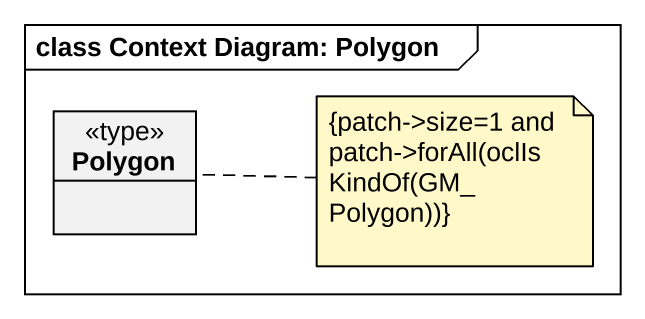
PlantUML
@startuml
mainframe class Context Diagram: Polygon
hide circle
hide empty members
class Polygon <<type>>
note right of Polygon
  {patch->size=1 and
  patch->forAll(oclIsKindOf(GM_Polygon))}
end note
@enduml
